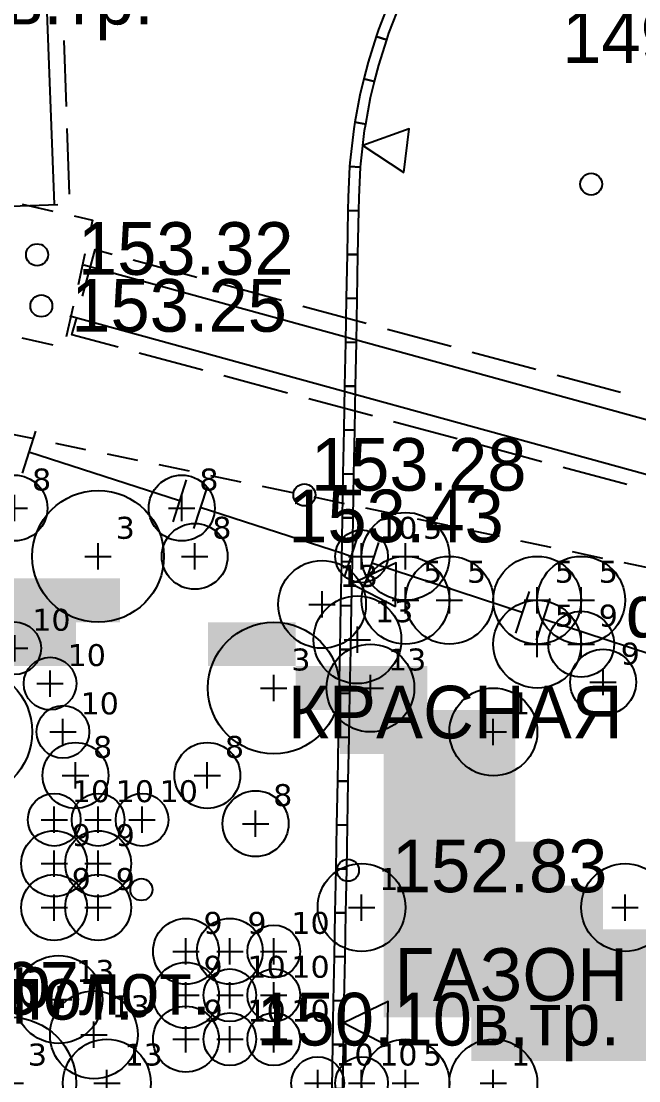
# Model space of a CAD drawing. Header units: metres. Extents: x -2743 to 126, y 13385 to 13916.
# Drawn here: x -2062.98 to -2048.91, y 13679.57 to 13703.71 of the extents above; entities that cross this region are included whole.
import ezdxf

# ---------------------------------------------------------------- set-up
doc = ezdxf.new("R2010")
doc.units = ezdxf.units.M
for name, color, linetype in [('GREEN_LABELS', 7, 'Continuous'), ('GREEN_SHRUBS', 94, 'Continuous'), ('GREEN_TREES', 3, 'Continuous'), ('GREEN_ZONE_ALLOWED', 3, 'Continuous'), ('output[1-12]_3_ДЖКХ-24_03233kl$0$Красные линии', 7, 'Continuous'), ('output[1-12]_3_ДЖКХ-24_03233tp$0$Горизонтали', 7, 'Continuous'), ('output[1-12]_3_ДЖКХ-24_03233tp$0$Граница улицы', 7, 'Continuous'), ('output[1-12]_3_ДЖКХ-24_03233tp$0$Колодцы', 7, 'Continuous'), ('output[1-12]_3_ДЖКХ-24_03233tp$0$Леса и газоны', 7, 'Continuous'), ('output[1-12]_3_ДЖКХ-24_03233tp$0$Отдельно стоящее дерево', 7, 'Continuous'), ('output[1-12]_3_ДЖКХ-24_03233up$0$Водосток', 7, 'Continuous'), ('output[1-12]_3_ДЖКХ-24_03233up$0$Газопровод', 7, 'Continuous'), ('output[1-12]_3_ДЖКХ-24_03233up$0$Канализация самотёчная', 7, 'Continuous'), ('output[1-12]_brd$0$Координатные кресты', 7, 'Continuous'), ('output[23]_brd$0$Координатные кресты', 7, 'Continuous'), ('output[24-26]_brd$0$Координатные кресты', 7, 'Continuous')]:
    doc.layers.add(name, color=color, linetype=linetype)
doc.styles.add('unicode', font='DejaVuSans.ttf')

# ---------------------------------------------------------------- blocks, each defined once
blk = doc.blocks.new('GREEN_TREE_ACER_GINNALA')
for p, q in [((0, -0.3), (0, 0.3)), ((-0.3, 0), (0.3, 0))]:
    blk.add_line(p, q)
blk.add_circle((0, 0), 1.5)
at = {"style": 'unicode', "flags": 1}
for tag, p in [('POS', (0.4, 0.4)), ('NUM', (0.4, -0.9)), ('SPECIES', (0.4, -1.8)), ('NPA', (0.4, -2.7))]:
    blk.add_attdef(tag, p, '', height=0.5, dxfattribs=at)
blk = doc.blocks.new('GREEN_TREE_PINUS_MUGO')
for p, q in [((0, -0.3), (0, 0.3)), ((-0.3, 0), (0.3, 0))]:
    blk.add_line(p, q)
blk.add_circle((0, 0), 1)
at = {"style": 'unicode', "flags": 1}
for tag, p in [('POS', (0.4, 0.4)), ('NUM', (0.4, -0.9)), ('SPECIES', (0.4, -1.8)), ('NPA', (0.4, -2.7))]:
    blk.add_attdef(tag, p, '', height=0.5, dxfattribs=at)
blk = doc.blocks.new('GREEN_SHRUB_CORNUS_SERICEA')
for p, q in [((0, -0.3), (0, 0.3)), ((-0.3, 0), (0.3, 0))]:
    blk.add_line(p, q)
blk.add_circle((0, 0), 0.75)
at = {"style": 'unicode', "flags": 1}
for tag, p in [('POS', (0.4, 0.4)), ('NUM', (0.4, -0.9)), ('SPECIES', (0.4, -1.8)), ('NPA', (0.4, -2.7))]:
    blk.add_attdef(tag, p, '', height=0.5, dxfattribs=at)
blk = doc.blocks.new('GREEN_SHRUB_SYRINGA_JOSIKAEA')
for p, q in [((0, -0.3), (0, 0.3)), ((-0.3, 0), (0.3, 0))]:
    blk.add_line(p, q)
blk.add_circle((0, 0), 1)
at = {"style": 'unicode', "flags": 1}
for tag, p in [('POS', (0.4, 0.4)), ('NUM', (0.4, -0.9)), ('SPECIES', (0.4, -1.8)), ('NPA', (0.4, -2.7))]:
    blk.add_attdef(tag, p, '', height=0.5, dxfattribs=at)
blk = doc.blocks.new('GREEN_SHRUB_COTONEASTER_LUCIDUS')
for p, q in [((0, -0.3), (0, 0.3)), ((-0.3, 0), (0.3, 0))]:
    blk.add_line(p, q)
blk.add_circle((0, 0), 0.6)
at = {"style": 'unicode', "flags": 1}
for tag, p in [('POS', (0.4, 0.4)), ('NUM', (0.4, -0.9)), ('SPECIES', (0.4, -1.8)), ('NPA', (0.4, -2.7))]:
    blk.add_attdef(tag, p, '', height=0.5, dxfattribs=at)
blk = doc.blocks.new('GREEN_SHRUB_JUNIPERUS_SABINA')
for p, q in [((0, -0.3), (0, 0.3)), ((-0.3, 0), (0.3, 0))]:
    blk.add_line(p, q)
blk.add_circle((0, 0), 1)
at = {"style": 'unicode', "flags": 1}
for tag, p in [('POS', (0.4, 0.4)), ('NUM', (0.4, -0.9)), ('SPECIES', (0.4, -1.8)), ('NPA', (0.4, -2.7))]:
    blk.add_attdef(tag, p, '', height=0.5, dxfattribs=at)
blk = doc.blocks.new('GREEN_SHRUB_LONICERA_TATARICA')
for p, q in [((0, -0.3), (0, 0.3)), ((-0.3, 0), (0.3, 0))]:
    blk.add_line(p, q)
blk.add_circle((0, 0), 0.75)
at = {"style": 'unicode', "flags": 1}
for tag, p in [('POS', (0.4, 0.4)), ('NUM', (0.4, -0.9)), ('SPECIES', (0.4, -1.8)), ('NPA', (0.4, -2.7))]:
    blk.add_attdef(tag, p, '', height=0.5, dxfattribs=at)

msp = doc.modelspace()

# ---------------------------------------------------------------- hatches: boundary and pattern name
at = {"layer": 'GREEN_ZONE_ALLOWED', "transparency": 33554508}
h = msp.add_hatch(color=3, dxfattribs=at)
h.dxf.hatch_style = 1
h.paths.add_polyline_path([(-2070.727, 13681.022), (-2070.727, 13682.022), (-2069.727, 13682.022), (-2069.727, 13683.022), (-2069.727, 13684.022), (-2069.727, 13685.022), (-2069.727, 13686.022), (-2069.727, 13687.022), (-2069.727, 13688.022), (-2069.727, 13689.022), (-2069.727, 13690.022), (-2069.727, 13691.022), (-2069.727, 13692.022), (-2069.727, 13693.022), (-2068.727, 13693.022), (-2067.727, 13693.022), (-2067.727, 13692.022), (-2066.727, 13692.022), (-2065.727, 13692.022), (-2064.727, 13692.022), (-2064.727, 13691.022), (-2063.727, 13691.022), (-2062.727, 13691.022), (-2061.727, 13691.022), (-2060.727, 13691.022), (-2060.727, 13690.022), (-2061.727, 13690.022), (-2061.727, 13689.022), (-2062.727, 13689.022), (-2063.727, 13689.022), (-2063.727, 13688.022), (-2064.727, 13688.022), (-2064.727, 13687.022), (-2065.727, 13687.022), (-2065.727, 13686.022), (-2065.727, 13685.022), (-2065.727, 13684.022), (-2065.727, 13683.022), (-2065.727, 13682.022), (-2065.727, 13681.022), (-2064.727, 13681.022), (-2064.727, 13680.022), (-2065.727, 13680.022), (-2066.727, 13680.022), (-2067.727, 13680.022), (-2067.727, 13681.022), (-2068.727, 13681.022), (-2069.727, 13681.022), (-2070.727, 13681.022)])
h = msp.add_hatch(color=3, dxfattribs=at)
h.dxf.hatch_style = 1
h.paths.add_polyline_path([(-2057.727, 13689.022), (-2058.727, 13689.022), (-2058.727, 13690.022), (-2057.727, 13690.022), (-2056.727, 13690.022), (-2056.727, 13689.022), (-2057.727, 13689.022)])
h = msp.add_hatch(color=3, dxfattribs=at)
h.dxf.hatch_style = 1
h.paths.add_polyline_path([(-2053.727, 13681.022), (-2054.727, 13681.022), (-2054.727, 13682.022), (-2054.727, 13683.022), (-2054.727, 13684.022), (-2054.727, 13685.022), (-2054.727, 13686.022), (-2054.727, 13687.022), (-2055.727, 13687.022), (-2055.727, 13688.022), (-2056.727, 13688.022), (-2056.727, 13689.022), (-2055.727, 13689.022), (-2054.727, 13689.022), (-2053.727, 13689.022), (-2053.727, 13688.022), (-2052.727, 13688.022), (-2051.727, 13688.022), (-2051.727, 13687.022), (-2051.727, 13686.022), (-2051.727, 13685.022), (-2050.727, 13685.022), (-2050.727, 13684.022), (-2049.727, 13684.022), (-2049.727, 13683.022), (-2048.727, 13683.022), (-2047.7269999999999, 13683.022), (-2046.7269999999999, 13683.022), (-2046.7269999999999, 13682.022), (-2045.7269999999999, 13682.022), (-2044.7269999999999, 13682.022), (-2044.7269999999999, 13681.022), (-2045.7269999999999, 13681.022), (-2046.7269999999999, 13681.022), (-2046.7269999999999, 13680.022), (-2047.7269999999999, 13680.022), (-2047.7269999999999, 13679.022), (-2048.727, 13679.022), (-2048.727, 13680.022), (-2049.727, 13680.022), (-2050.727, 13680.022), (-2051.727, 13680.022), (-2052.727, 13680.022), (-2052.727, 13681.022), (-2053.727, 13681.022)])

# ---------------------------------------------------------------- linework, layer by layer
at = {"layer": 'output[1-12]_3_ДЖКХ-24_03233kl$0$Красные линии'}
for points in [[(-2054.327737, 13704.154059), (-2054.30275, 13704.207583), (-2054.529281, 13704.313337), (-2054.557663, 13704.252541), (-2054.841694, 13703.525842), (-2054.892857, 13703.365009), (-2054.654621, 13703.289223), (-2054.605906, 13703.442358), (-2054.327737, 13704.154059)], [(-2054.837566, 13702.714129), (-2054.654621, 13703.289223), (-2054.892857, 13703.365009), (-2055.078234, 13702.782271), (-2055.173966, 13702.397494), (-2054.931362, 13702.337134), (-2054.837566, 13702.714129)], [(-2055.022025, 13701.97273), (-2054.931362, 13702.337134), (-2055.173966, 13702.397494), (-2055.266575, 13702.02527), (-2055.378016, 13701.410808), (-2055.132029, 13701.366195), (-2055.022025, 13701.97273)], [(-2055.158388, 13701.220856), (-2055.132029, 13701.366195), (-2055.378016, 13701.410808), (-2055.405812, 13701.257544), (-2055.495335, 13700.482555), (-2055.499405, 13700.402481), (-2055.249727, 13700.38979), (-2055.246065, 13700.461845), (-2055.158388, 13701.220856)], [(-2054.261871, 13700.267445), (-2054.147119, 13701.260839), (-2055.19789, 13700.878894), (-2054.261871, 13700.267445)], [(-2055.284958, 13699.69668), (-2055.249727, 13700.38979), (-2055.499405, 13700.402481), (-2055.534842, 13699.70532), (-2055.540455, 13699.399377), (-2055.290497, 13699.394791), (-2055.284958, 13699.69668)], [(-2055.308841, 13698.39496), (-2055.290497, 13699.394791), (-2055.540455, 13699.399377), (-2055.558798, 13698.399546), (-2055.308841, 13698.39496)], [(-2055.327184, 13697.395128), (-2055.308841, 13698.39496), (-2055.558798, 13698.399546), (-2055.577142, 13697.399714), (-2055.327184, 13697.395128)], [(-2055.345528, 13696.395296), (-2055.327184, 13697.395128), (-2055.577142, 13697.399714), (-2055.595486, 13696.399882), (-2055.345528, 13696.395296)], [(-2055.363871, 13695.395464), (-2055.345528, 13696.395296), (-2055.595486, 13696.399882), (-2055.613829, 13695.40005), (-2055.363871, 13695.395464)], [(-2055.382215, 13694.395633), (-2055.363871, 13695.395464), (-2055.613829, 13695.40005), (-2055.632173, 13694.400219), (-2055.382215, 13694.395633)], [(-2055.400559, 13693.395801), (-2055.382215, 13694.395633), (-2055.632173, 13694.400219), (-2055.650517, 13693.400387), (-2055.400559, 13693.395801)], [(-2055.418902, 13692.395969), (-2055.400559, 13693.395801), (-2055.650517, 13693.400387), (-2055.66886, 13692.400555), (-2055.418902, 13692.395969)], [(-2055.437246, 13691.396138), (-2055.418902, 13692.395969), (-2055.66886, 13692.400555), (-2055.687204, 13691.400723), (-2055.437246, 13691.396138)], [(-2055.45559, 13690.396306), (-2055.437246, 13691.396138), (-2055.687204, 13691.400723), (-2055.705548, 13690.400892), (-2055.45559, 13690.396306)], [(-2054.455758, 13690.377962), (-2054.437414, 13691.377794), (-2055.446418, 13690.896222), (-2054.455758, 13690.377962)], [(-2055.473933, 13689.396474), (-2055.45559, 13690.396306), (-2055.705548, 13690.400892), (-2055.723891, 13689.40106), (-2055.473933, 13689.396474)], [(-2055.492277, 13688.396642), (-2055.473933, 13689.396474), (-2055.723891, 13689.40106), (-2055.742235, 13688.401228), (-2055.492277, 13688.396642)], [(-2055.510621, 13687.396811), (-2055.492277, 13688.396642), (-2055.742235, 13688.401228), (-2055.760579, 13687.401396), (-2055.510621, 13687.396811)], [(-2055.528964, 13686.396979), (-2055.510621, 13687.396811), (-2055.760579, 13687.401396), (-2055.778922, 13686.401565), (-2055.528964, 13686.396979)], [(-2055.547308, 13685.397147), (-2055.528964, 13686.396979), (-2055.778922, 13686.401565), (-2055.797266, 13685.401733), (-2055.547308, 13685.397147)], [(-2055.565652, 13684.397315), (-2055.547308, 13685.397147), (-2055.797266, 13685.401733), (-2055.81561, 13684.401901), (-2055.565652, 13684.397315)], [(-2055.583995, 13683.397484), (-2055.565652, 13684.397315), (-2055.81561, 13684.401901), (-2055.833953, 13683.40207), (-2055.583995, 13683.397484)], [(-2055.602339, 13682.397652), (-2055.583995, 13683.397484), (-2055.833953, 13683.40207), (-2055.852297, 13682.402238), (-2055.602339, 13682.397652)], [(-2055.620683, 13681.39782), (-2055.602339, 13682.397652), (-2055.852297, 13682.402238), (-2055.87064, 13681.402406), (-2055.620683, 13681.39782)], [(-2055.639026, 13680.397988), (-2055.620683, 13681.39782), (-2055.87064, 13681.402406), (-2055.888984, 13680.402574), (-2055.639026, 13680.397988)], [(-2054.639194, 13680.379645), (-2054.620851, 13681.379476), (-2055.629854, 13680.897904), (-2054.639194, 13680.379645)], [(-2055.65737, 13679.398157), (-2055.639026, 13680.397988), (-2055.888984, 13680.402574), (-2055.907328, 13679.402743), (-2055.65737, 13679.398157)]]:
    msp.add_lwpolyline(points, close=True, dxfattribs=at)
at = {"layer": 'output[1-12]_3_ДЖКХ-24_03233tp$0$Горизонтали'}
for centre in [(-2056.529, 13692.921), (-2055.538, 13684.37)]:
    msp.add_circle(centre, 0.25, dxfattribs=at)
at = {"layer": 'output[1-12]_3_ДЖКХ-24_03233tp$0$Граница улицы'}
for points in [[(-2063.375467994544, 13694.345774000092), (-2062.687701026093, 13694.202647281973)], [(-2062.198188364956, 13694.100777980479), (-2061.510421396504, 13693.95765126236)], [(-2061.0209087353674, 13693.855781960865), (-2060.333141766916, 13693.712655242747)], [(-2059.843629105779, 13693.610785941253), (-2059.1558621373274, 13693.467659223134)], [(-2058.6663494761906, 13693.36578992164), (-2057.9785825077392, 13693.222663203522)], [(-2057.4890698466024, 13693.120793902026), (-2056.8013028781506, 13692.977667183908)], [(-2056.3119555061335, 13692.875010773632), (-2055.6247119045192, 13692.729391776336)], [(-2055.13557174556, 13692.625748614993), (-2054.448328143946, 13692.480129617697)], [(-2053.959187984987, 13692.376486456353), (-2053.2719443833726, 13692.230867459057)], [(-2052.782804224413, 13692.127224297714), (-2052.0955606227994, 13691.981605300418)], [(-2051.60642046384, 13691.877962139075), (-2050.919176862226, 13691.732343141777)], [(-2050.4300367032665, 13691.628699980434), (-2049.7427931016528, 13691.483080983138)], [(-2049.2536529426934, 13691.379437821795), (-2048.566409341079, 13691.233818824498)]]:
    msp.add_lwpolyline(points, dxfattribs=at)
at = {"layer": 'output[1-12]_3_ДЖКХ-24_03233tp$0$Колодцы'}
for centre in [(-2062.617, 13698.392), (-2062.52, 13697.227)]:
    msp.add_circle(centre, 0.25, dxfattribs=at)
at = {"layer": 'output[1-12]_3_ДЖКХ-24_03233tp$0$Отдельно стоящее дерево'}
for centre in [(-2060.241, 13683.931), (-2060.240999999999, 13683.931), (-2060.241, 13683.931)]:
    msp.add_circle(centre, 0.25, dxfattribs=at)
at = {"layer": 'output[1-12]_3_ДЖКХ-24_03233up$0$Газопровод'}
for points in [[(-2062.6500833806654, 13694.371319979673), (-2062.9580853526663, 13693.419934261237)], [(-2059.375133030514, 13692.785537119134), (-2062.804084366666, 13693.895627120453)], [(-2059.221132044514, 13693.261229978352), (-2059.529134016515, 13692.309844259917)], [(-2058.7454391852957, 13693.107228992352), (-2059.0534411572967, 13692.155843273915)], [(-2055.4706505899967, 13691.520948993044), (-2055.639, 13691.576000000001), (-2058.899440171296, 13692.631536133133)], [(-2055.315246223025, 13691.996185231907), (-2055.626054956969, 13691.045712754185)], [(-2054.8400099841647, 13691.840780864934), (-2055.1508187181084, 13690.890308387212)], [(-2051.569754485426, 13690.245338590921), (-2054.995414351137, 13691.365544626073)], [(-2051.4143501184544, 13690.720574829782), (-2051.7251588523986, 13689.77010235206)], [(-2050.939113879594, 13690.565170462809), (-2051.2499226135383, 13689.61469798509)], [(-2047.668858380856, 13688.969728188797), (-2051.094518246566, 13690.089934223948)]]:
    msp.add_lwpolyline(points, dxfattribs=at)
at = {"layer": 'output[1-12]_3_ДЖКХ-24_03233up$0$Канализация самотёчная'}
for points in [[(-2062.217723218893, 13699.534970076069), (-2062.88185599869, 13716.86811635097)], [(-2061.9488906573815, 13701.770901558592), (-2062.002993638839, 13703.269925530181)], [(-2061.8767533487717, 13699.772202929806), (-2061.9308563302293, 13701.271226901395)], [(-2063.643342474535, 13699.480368612121), (-2062.144440794371, 13699.537759841427)], [(-2062.958806711833, 13699.543973517528), (-2062.817283273864, 13699.511997473197), (-2062.2577575907476, 13699.38557729641)], [(-2061.770051264318, 13699.275384106237), (-2061.3523018585774, 13699.18099710074), (-2061.416311072477, 13698.897697385006)], [(-2061.5265042596834, 13698.409991057906), (-2061.6849004765345, 13697.708941935856)], [(-2061.5836816898386, 13697.448686559464), (-2061.296435, 13698.509404000002), (-2060.909379568844, 13698.404281638128)], [(-2061.554891255292, 13698.159117269617), (-2046.8078623069553, 13694.10588164651)], [(-2060.4268592520443, 13698.273231480265), (-2058.9792983016446, 13697.880081006682)], [(-2058.496777984845, 13697.74903084882), (-2057.049217034445, 13697.355880375237)], [(-2061.7950936637417, 13697.221235608757), (-2061.953489880593, 13696.520186486707)], [(-2056.5666967176453, 13697.224830217374), (-2055.1191357672456, 13696.831679743791)], [(-2061.872918744707, 13697.002026730384), (-2047.1244204329041, 13692.948387251265)], [(-2060.773935917476, 13696.283451546213), (-2061.822546, 13696.566631), (-2061.714376307891, 13696.966069820413)], [(-2054.636615450446, 13696.70062958593), (-2053.189054500046, 13696.307479112345)], [(-2062.2524396374133, 13696.33142991825), (-2062.9534887584987, 13696.489826139366)], [(-2058.8431031160058, 13695.76202591128), (-2060.2912277171085, 13696.153095137479)], [(-2052.7065341832463, 13696.176428954484), (-2051.2589732328465, 13695.783278480902)], [(-2056.9122703145354, 13695.240600276346), (-2058.360394915638, 13695.631669502545)], [(-2050.7764529160468, 13695.652228323039), (-2049.3288919656475, 13695.259077849456)], [(-2054.9814375130645, 13694.719174641412), (-2056.4295621141673, 13695.110243867612)], [(-2053.050604711594, 13694.197749006478), (-2054.498729312697, 13694.588818232678)], [(-2051.1197719101237, 13693.676323371545), (-2052.5678965112265, 13694.067392597744)], [(-2049.188939108653, 13693.154897736611), (-2050.637063709756, 13693.54596696281)]]:
    msp.add_lwpolyline(points, dxfattribs=at)
at = {"layer": 'output[1-12]_brd$0$Координатные кресты'}
msp.add_circle((-2050, 13700), 0.25, dxfattribs=at)
at = {"layer": 'output[23]_brd$0$Координатные кресты'}
msp.add_circle((-2050, 13700), 0.25, dxfattribs=at)
at = {"layer": 'output[24-26]_brd$0$Координатные кресты'}
msp.add_circle((-2050, 13700), 0.25, dxfattribs=at)

# ---------------------------------------------------------------- block references
at = {"layer": 'GREEN_SHRUBS'}
for name, p in [('GREEN_SHRUB_CORNUS_SERICEA', (-2063.132, 13692.622)), ('GREEN_SHRUB_CORNUS_SERICEA', (-2059.322, 13692.622)), ('GREEN_SHRUB_JUNIPERUS_SABINA', (-2054.227, 13691.522)), ('GREEN_SHRUB_CORNUS_SERICEA', (-2059.027, 13691.522)), ('GREEN_SHRUB_COTONEASTER_LUCIDUS', (-2055.227, 13691.522)), ('GREEN_SHRUB_SYRINGA_JOSIKAEA', (-2056.127, 13690.427)), ('GREEN_SHRUB_JUNIPERUS_SABINA', (-2054.227, 13690.522)), ('GREEN_SHRUB_JUNIPERUS_SABINA', (-2053.227, 13690.522)), ('GREEN_SHRUB_JUNIPERUS_SABINA', (-2051.227, 13690.522)), ('GREEN_SHRUB_JUNIPERUS_SABINA', (-2050.227, 13690.522)), ('GREEN_SHRUB_SYRINGA_JOSIKAEA', (-2055.322, 13689.622)), ('GREEN_SHRUB_JUNIPERUS_SABINA', (-2051.227, 13689.522)), ('GREEN_SHRUB_LONICERA_TATARICA', (-2050.227, 13689.522)), ('GREEN_SHRUB_COTONEASTER_LUCIDUS', (-2063.127, 13689.427)), ('GREEN_SHRUB_SYRINGA_JOSIKAEA', (-2055.027, 13688.522)), ('GREEN_SHRUB_LONICERA_TATARICA', (-2049.727, 13688.655974596217)), ('GREEN_SHRUB_COTONEASTER_LUCIDUS', (-2062.322, 13688.622)), ('GREEN_SHRUB_COTONEASTER_LUCIDUS', (-2062.027, 13687.522)), ('GREEN_SHRUB_CORNUS_SERICEA', (-2061.742, 13686.531)), ('GREEN_SHRUB_CORNUS_SERICEA', (-2058.74, 13686.531)), ('GREEN_SHRUB_COTONEASTER_LUCIDUS', (-2062.227, 13685.522)), ('GREEN_SHRUB_COTONEASTER_LUCIDUS', (-2061.227, 13685.522)), ('GREEN_SHRUB_COTONEASTER_LUCIDUS', (-2060.227, 13685.522)), ('GREEN_SHRUB_CORNUS_SERICEA', (-2057.641, 13685.432)), ('GREEN_SHRUB_LONICERA_TATARICA', (-2062.227, 13684.522)), ('GREEN_SHRUB_LONICERA_TATARICA', (-2061.227, 13684.522)), ('GREEN_SHRUB_LONICERA_TATARICA', (-2062.227, 13683.522)), ('GREEN_SHRUB_LONICERA_TATARICA', (-2061.227, 13683.522)), ('GREEN_SHRUB_LONICERA_TATARICA', (-2059.227, 13682.522)), ('GREEN_SHRUB_LONICERA_TATARICA', (-2058.227, 13682.522)), ('GREEN_SHRUB_COTONEASTER_LUCIDUS', (-2057.227, 13682.522)), ('GREEN_SHRUB_SYRINGA_JOSIKAEA', (-2062.127, 13681.427)), ('GREEN_SHRUB_LONICERA_TATARICA', (-2059.227, 13681.522)), ('GREEN_SHRUB_COTONEASTER_LUCIDUS', (-2058.227, 13681.522)), ('GREEN_SHRUB_COTONEASTER_LUCIDUS', (-2057.227, 13681.522)), ('GREEN_SHRUB_SYRINGA_JOSIKAEA', (-2061.322, 13680.622)), ('GREEN_SHRUB_LONICERA_TATARICA', (-2059.227, 13680.522)), ('GREEN_SHRUB_COTONEASTER_LUCIDUS', (-2058.227, 13680.522)), ('GREEN_SHRUB_COTONEASTER_LUCIDUS', (-2057.227, 13680.522)), ('GREEN_SHRUB_SYRINGA_JOSIKAEA', (-2061.027, 13679.522)), ('GREEN_SHRUB_JUNIPERUS_SABINA', (-2054.227, 13679.522)), ('GREEN_SHRUB_COTONEASTER_LUCIDUS', (-2056.227, 13679.522)), ('GREEN_SHRUB_COTONEASTER_LUCIDUS', (-2055.227, 13679.522))]:
    msp.add_blockref(name, p, dxfattribs=at)
at = {"layer": 'GREEN_TREES'}
for name, p in [('GREEN_TREE_ACER_GINNALA', (-2061.227, 13691.522)), ('GREEN_TREE_ACER_GINNALA', (-2057.227, 13688.522)), ('GREEN_TREE_ACER_GINNALA', (-2064.227, 13687.522)), ('GREEN_TREE_PINUS_MUGO', (-2052.227, 13687.522)), ('GREEN_TREE_PINUS_MUGO', (-2055.227, 13683.522)), ('GREEN_TREE_PINUS_MUGO', (-2049.227, 13683.522)), ('GREEN_TREE_ACER_GINNALA', (-2063.227, 13679.522)), ('GREEN_TREE_PINUS_MUGO', (-2052.227, 13679.522))]:
    msp.add_blockref(name, p, dxfattribs=at)

# ---------------------------------------------------------------- texts
at = {"layer": 'GREEN_LABELS', "style": 'unicode'}
for s, p in [('8', (-2062.732, 13693.021999999999)), ('8', (-2058.922, 13693.021999999999)), ('3', (-2060.8269999999998, 13691.922)), ('8', (-2058.627, 13691.922)), ('10', (-2054.8269999999998, 13691.922)), ('5', (-2053.8269999999998, 13691.922)), ('13', (-2055.727, 13690.827)), ('5', (-2053.8269999999998, 13690.922)), ('5', (-2052.8269999999998, 13690.922)), ('5', (-2050.8269999999998, 13690.922)), ('5', (-2049.8269999999998, 13690.922)), ('13', (-2054.922, 13690.021999999999)), ('5', (-2050.8269999999998, 13689.922)), ('9', (-2049.8269999999998, 13689.922)), ('10', (-2062.727, 13689.827)), ('10', (-2061.922, 13689.021999999999)), ('3', (-2056.8269999999998, 13688.922)), ('13', (-2054.627, 13688.922)), ('9', (-2049.3269999999998, 13689.055974596216)), ('10', (-2061.627, 13687.922)), ('1', (-2051.8269999999998, 13687.922)), ('8', (-2061.342, 13686.931)), ('8', (-2058.3399999999997, 13686.931)), ('10', (-2061.8269999999998, 13685.922)), ('10', (-2060.8269999999998, 13685.922)), ('10', (-2059.8269999999998, 13685.922)), ('8', (-2057.241, 13685.832)), ('9', (-2061.8269999999998, 13684.922)), ('9', (-2060.8269999999998, 13684.922)), ('9', (-2061.8269999999998, 13683.922)), ('9', (-2060.8269999999998, 13683.922)), ('1', (-2054.8269999999998, 13683.922)), ('9', (-2058.8269999999998, 13682.922)), ('9', (-2057.8269999999998, 13682.922)), ('10', (-2056.8269999999998, 13682.922)), ('9', (-2058.8269999999998, 13681.922)), ('10', (-2057.8269999999998, 13681.922)), ('10', (-2056.8269999999998, 13681.922)), ('13', (-2061.727, 13681.827)), ('13', (-2060.922, 13681.021999999999)), ('9', (-2058.8269999999998, 13680.922)), ('10', (-2057.8269999999998, 13680.922)), ('10', (-2056.8269999999998, 13680.922)), ('3', (-2062.8269999999998, 13679.922)), ('13', (-2060.627, 13679.922)), ('10', (-2055.8269999999998, 13679.922)), ('10', (-2054.8269999999998, 13679.922)), ('5', (-2053.8269999999998, 13679.922)), ('1', (-2051.8269999999998, 13679.922))]:
    msp.add_text(s, height=0.5, dxfattribs=at).set_placement(p)
at = {"layer": 'output[1-12]_3_ДЖКХ-24_03233kl$0$Красные линии'}
msp.add_text('КРАСНАЯ', height=1.2, dxfattribs=at).set_placement((-2056.903287067046, 13687.37308621082))
at = {"layer": 'output[1-12]_3_ДЖКХ-24_03233tp$0$Горизонтали'}
for s, p in [('153.28', (-2056.379841549992, 13693.01593300566)), ('153.43', (-2056.897011478227, 13691.8418602678)), ('152.83', (-2054.538, 13683.87))]:
    msp.add_text(s, height=1.2, dxfattribs=at).set_placement(p)
at = {"layer": 'output[1-12]_3_ДЖКХ-24_03233tp$0$Колодцы'}
for s, p in [('153.32', (-2061.685, 13697.935)), ('153.25', (-2061.837, 13696.639))]:
    msp.add_text(s, height=1.2, dxfattribs=at).set_placement(p)
at = {"layer": 'output[1-12]_3_ДЖКХ-24_03233tp$0$Леса и газоны'}
msp.add_text('ГАЗОН', height=1.2, dxfattribs=at).set_placement((-2054.472897672141, 13681.39541444237))
at = {"layer": 'output[1-12]_3_ДЖКХ-24_03233up$0$Водосток'}
msp.add_text('149.00лот.', height=1.2, dxfattribs=at).set_placement((-2050.658841570879, 13702.760119816923))
at = {"layer": 'output[1-12]_3_ДЖКХ-24_03233up$0$Газопровод'}
for s, p in [('149.79в.тр.', (-2068.237148040131, 13703.638702095684)), ('d=700ст.P=7атм.', (-2049.212527757455, 13689.67675331072)), ('150.23в.тр.', (-2070.137186616816, 13681.234684932817)), ('150.10в.тр.', (-2057.621822585911, 13680.378560219955))]:
    msp.add_text(s, height=1.2, dxfattribs=at).set_placement(p)
at = {"layer": 'output[1-12]_3_ДЖКХ-24_03233up$0$Канализация самотёчная'}
for s, p in [('148.44лот.', (-2068.3272133128667, 13680.969085706078)), ('147.67лот.', (-2066.5696292031644, 13681.080118689386))]:
    msp.add_text(s, height=1.2, dxfattribs=at).set_placement(p)

doc.saveas('drawing.dxf')
